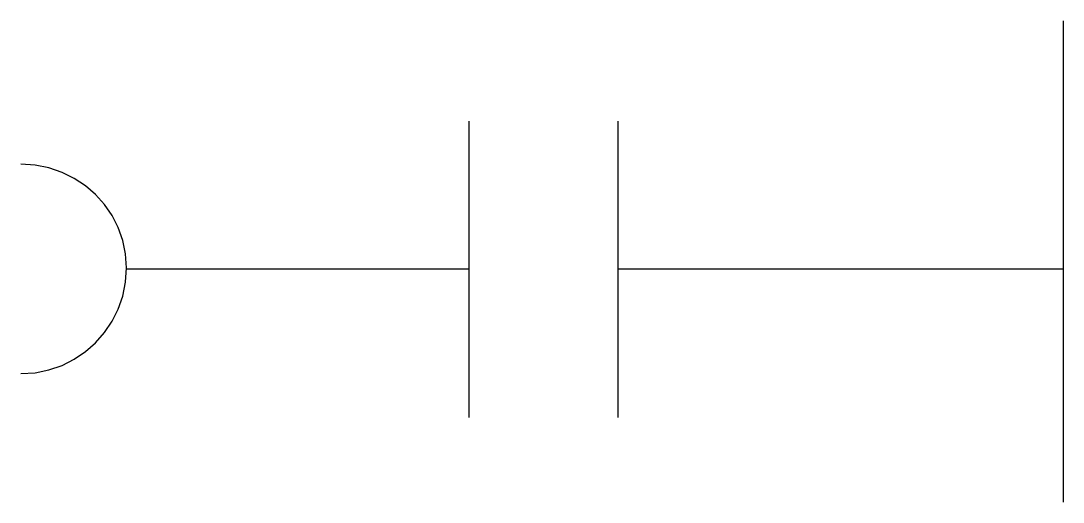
# Model space of a CAD drawing. Header units: millimetres. Extents: x -31.5 to 0, y -14.6 to 0.
import ezdxf
from ezdxf.enums import TextEntityAlignment as Align

# ---------------------------------------------------------------- set-up
doc = ezdxf.new("R2010")
doc.units = ezdxf.units.MM
doc.layers.get('0').update_dxf_attribs({"linetype": 'CONTINUOUS'})
doc.styles.add('ARIAL', font='arial.ttf')

# ---------------------------------------------------------------- blocks, each defined once
blk = doc.blocks.new('291_E_MV_SLD_IEC60617_vpis')
at = {"true_color": 0x0000ff}
for p, q in [((0, 0), (0, -14.559)), ((-17.99, -3.038), (-17.99, -11.995)), ((-13.48, -3.038), (-13.48, -11.995)), ((-28.343, -7.5), (-17.99, -7.5)), ((-13.461, -7.5), (0, -7.5))]:
    blk.add_line(p, q, dxfattribs=at)
blk.add_lwpolyline([(-31.544, -10.672), (-31.109, -10.643), (-30.693, -10.558), (-30.298, -10.421), (-29.928, -10.235), (-29.587, -10.006), (-29.28, -9.736), (-29.01, -9.429), (-28.78, -9.089), (-28.594, -8.72), (-28.457, -8.325), (-28.372, -7.909), (-28.343, -7.476), (-28.372, -7.05), (-28.457, -6.641), (-28.594, -6.253), (-28.78, -5.891), (-29.01, -5.557), (-29.28, -5.255), (-29.587, -4.99), (-29.928, -4.765), (-30.298, -4.583), (-30.693, -4.449), (-31.109, -4.366), (-31.544, -4.337)], dxfattribs=at)
at = {"true_color": 0x0000ff, "style": 'ARIAL'}
blk.add_attdef('TAG', text='', height=2.5, dxfattribs=at).set_placement((-33.544, -2.2), align=Align.RIGHT)
at = {"color": 7, "style": 'ARIAL'}
for tag, p in [('VOLTAGE', (-33.544, -9)), ('CLASS', (-33.544, -12)), ('MANUFACTURER', (-33.544, -15))]:
    blk.add_attdef(tag, text='', height=1.7, dxfattribs=at).set_placement(p, align=Align.RIGHT)

msp = doc.modelspace()

# ---------------------------------------------------------------- block references
msp.add_blockref('291_E_MV_SLD_IEC60617_vpis', (0, 0))

doc.saveas('drawing.dxf')
